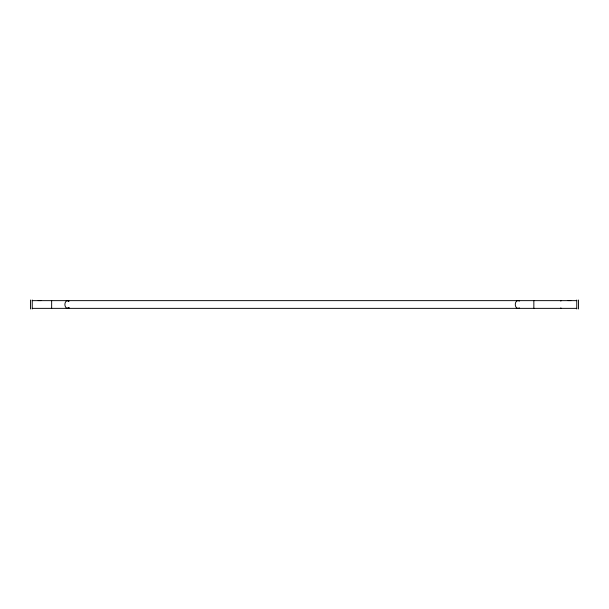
<?xml version="1.0" encoding="UTF-8"?>
<svg xmlns="http://www.w3.org/2000/svg" width="609" height="609" viewBox="0 0 609 609"><rect width="100%" height="100%" fill="white"/><g stroke="black" fill="none" stroke-linecap="round" stroke-linejoin="round"><path stroke-width="0.91" d="M517.977 300.64L67.523 300.64L66.183 301.158C64.447 302.955 64.447 306.045 66.183 307.842L67.523 308.36L517.977 308.36M38.192 300.58L40.864 300.58M568.136 300.58L570.808 300.58M32.239 300.64L67.203 300.64M518.297 300.64L576.761 300.64M32.239 308.36L67.203 308.36M518.297 308.36L576.761 308.36M67.523 300.64L68.863 301.158A3.86 2.68 -90 0 0 67.523 300.64A3.86 2.68 90 0 1 68.863 301.158M578.55 300.024L578.55 308.976M576.761 300.024L576.761 308.976M560.851 300.64L560.851 301.158M560.851 307.842L560.851 308.36M533.849 300.64L533.849 308.36M51.651 300.64L51.651 308.36M32.239 300.024L32.239 308.976M30.45 300.024L30.45 308.976M519.317 307.842A3.86 2.68 -90 0 1 515.922 306.982A3.86 2.68 -90 0 1 515.922 302.018A3.86 2.68 -90 0 1 519.317 301.158M68.863 307.842L67.523 308.36A3.86 2.68 90 0 0 68.863 307.842A3.86 2.68 -90 0 1 67.523 308.36L68.863 307.842"/></g></svg>
